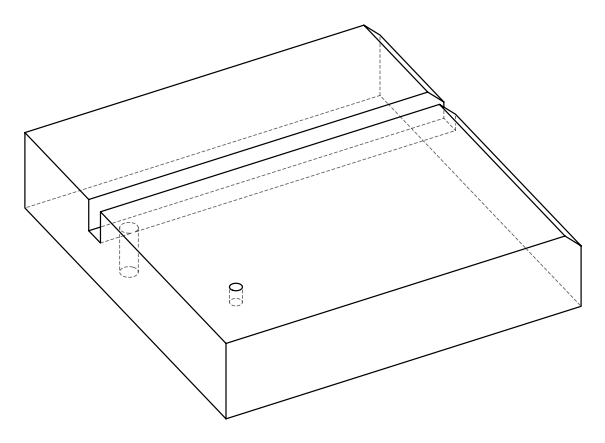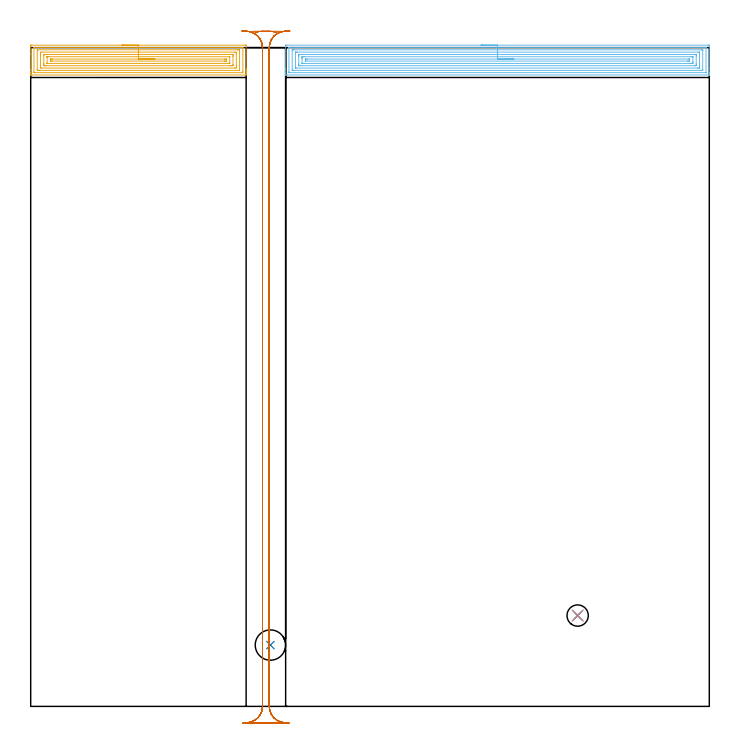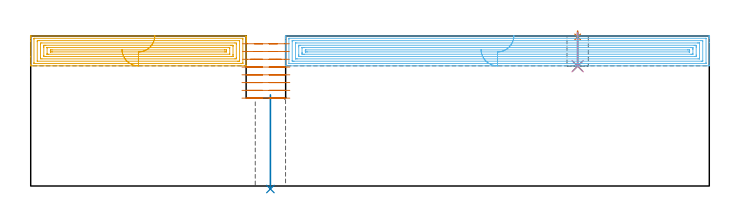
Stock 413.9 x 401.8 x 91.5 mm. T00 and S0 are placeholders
(PLAN: 7 operations, 5 tool changes, 37.2 min)
(1 SPOT_DRILL | STEP1POCKET | NXT0321_9005460120000 | 0.03 min | 344 mm3)
(2 INDEXABLE_INSERT_DRILL_THROUGH_HOLE_FROM_SOLID | STEP1HOLE | NXT0302_008 | 0.24 min | 24211 mm3)
(3 DRILL_BLIND_HOLE_INTO_CENTER | STEP1POCKET | NXT0301_055 | 0.08 min | 956 mm3)
(4 DRILL_TO_ENLARGE_BLIND_HOLE | STEP1POCKET | UGT0301_374 | 0.08 min | 1478 mm3)
(5 AREA_MILL | FG_CHAMFER_SURFACE | UGT0205_001 | 7.63 min | 23036 mm3)
(6 AREA_MILL_1 | FG_CHAMFER_SURFACE_1 | UGT0205_001 | 14.74 min | 44066 mm3)
(7 MILL_RECTANGULAR_SLOT | SLOT_RECTANGULAR | UGT0201_094 | Follow Part, ap 5, ae 75% | 14.37 min | 354291 mm3)
(TOOL NXT0321_9005460120000 | NC Spot Drill, 142deg, 12mm, Carbide, Uncoated | D12 PA142 FL30 Z2)
(TOOL NXT0302_008 | Index. Insert Drill 18.5mm [880-D1850L25-05] | D18.5 PA176 FL93 Z2)
(TOOL NXT0301_055 | Carbide Drill 8.4mm [860.1-0840-042A1-MM 2214] | D8.4 PA140 FL61 Z2)
(TOOL UGT0301_374 | Twist Drill Flat Bottom 13 mm | D13 PA180 FL101 Z2)
(TOOL UGT0205_001 | Chamfer Mill 20 x 3 x 45 deg. | D20 FL50 Z2)
(TOOL UGT0201_094 | End mill 20 mm | D20 FL38 Z4)
(OP 1 SPOT_DRILL)
G17 G21 G94 G90
T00 M6
G54
G17 G0 G90 X333.6 Y55.4 S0 M3
G43 Z101.5 H0
G94 G81 G98 Z90.94 F250. R94.5
G80
M5
M2
(OP 2 INDEXABLE_INSERT_DRILL_THROUGH_HOLE_FROM_SOLID)
G17 G21 G94 G90
T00 M6
G54
G17 G0 G90 X146.2 Y37.4 S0 M3
G43 Z101.5 H1
G94 G81 G98 Z-1.823 F250. R55.6
G80
M5
M2
(OP 3 DRILL_BLIND_HOLE_INTO_CENTER)
G17 G21 G94 G90
T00 M6
G54
G17 G0 G90 X333.6 Y55.4 S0 M3
G43 Z101.5 H1
G94 G81 G98 Z73.1 F250. R93.5
G80
M5
M2
(OP 4 DRILL_TO_ENLARGE_BLIND_HOLE)
G17 G21 G94 G90
T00 M6
G54
G17 G0 G90 X333.6 Y55.4 S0 M3
G43 Z101.5 H0
G94 G81 G98 Z73.1 F250. R93.5
G80
M5
M2
(OP 5 AREA_MILL)
G17 G21 G94 G90
T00 M6
G54
G17 G0 G90 X55.7 Y403.3 S1061 M3
G43 Z101.5 H0
Z83.3
G94 G1 X55.738 Z82.428 F250.
X55.852 Z81.564
X56.041 Z80.712
X56.303 Z79.88
X56.637 Z79.074
X57.04 Z78.3
X57.509 Z77.564
X58.04 Z76.872
X58.629 Z76.229
X59.272 Z75.64
X59.964 Z75.108
X60.7 Z74.64
X61.474 Z74.237
X62.28 Z73.903
X63.112 Z73.641
X63.964 Z73.452
X64.828 Z73.338
X65.7 Z73.3
X130.803
X131.084 Y403.297 Z73.302
X131.39 Y403.292 Z73.306
X131.4 Y402.98 Z73.617
Y388.992 Z87.603
Y388.395 Z88.199
Y387.803 Z88.794
Y387.501 Z89.095
Y386.91 Z89.686
Y386.608 Z89.987
Y386.004 Z90.595
Y385.516 Z91.083
Y385.157 Z91.434
X131.39 Y385.103 Z91.488
X131.25 Y385.1 Z91.5
X0.151
X0.01 Y385.103 Z91.488
X0.003 Y385.139 Z91.452
X0.001 Y385.156 Z91.435
X0. Y385.516 Z91.083
Y386.004 Z90.595
Y386.608 Z89.987
Y387.803 Z88.793
Y388.395 Z88.199
Y397.773 Z78.824
X0.001 Y402.685 Z73.912
X0.004 Y403.279 Z73.318
X0.007 Y403.292 Z73.306
X0.597 Y403.3 Z73.3
X65.7
Y401.886 Z74.714
X129.02
X129.114 Y401.885 Z74.715
X129.301 Y401.879 Z74.721
X129.391 Y401.873 Z74.727
X129.395 Y401.846 Z74.754
X129.398 Y401.792 Z74.808
X129.4 Y401.411 Z75.189
X129.399 Y387.121 Z89.479
X129.39 Y386.608 Z89.992
X129.386 Y386.521 Z90.079
X129.207 Y386.516 Z90.084
X129.113 Y386.515 Z90.085
X2.38 Y386.514 Z90.086
X2.287 Y386.516 Z90.084
X2.099 Y386.521 Z90.079
X2.009 Y386.527 Z90.073
X2.005 Y386.554 Z90.046
X2.002 Y386.608 Z89.992
X2. Y386.989 Z89.611
X2.001 Y401.279 Z75.321
X2.01 Y401.792 Z74.808
X2.014 Y401.879 Z74.721
X2.193 Y401.884 Z74.716
X2.287 Y401.885 Z74.715
X65.7 Y401.886 Z74.714
Y400.472 Z76.128
X126.344 Y400.471 Z76.129
X126.772 Y400.47 Z76.13
X127.236 Y400.467 Z76.133
X127.381 Y400.465 Z76.135
X127.393 Y400.17 Z76.43
X127.397 Y400.005 Z76.595
X127.4 Y399.842 Z76.758
Y388.231 Z88.369
X127.396 Y388.066 Z88.534
X127.39 Y387.958 Z88.642
X127.387 Y387.934 Z88.666
X127.38 Y387.932 Z88.668
X127.352 Y387.93 Z88.67
X127.236 Y387.929 Z88.671
X5.056
X4.628 Y387.93 Z88.67
X4.164 Y387.933 Z88.667
X4.019 Y387.935 Z88.665
X4.007 Y388.231 Z88.369
X4.003 Y388.395 Z88.205
X4.001 Y388.558 Z88.042
X4. Y400.169 Z76.431
X4.004 Y400.334 Z76.266
X4.01 Y400.443 Z76.157
X4.013 Y400.466 Z76.134
X4.02 Y400.468 Z76.132
X4.048 Y400.47 Z76.13
X4.164 Y400.471 Z76.129
X65.7 Y400.472 Z76.128
Y399.057 Z77.543
X124.615
X125.388 Y399.05 Z77.55
X125.4 Y398.272 Z78.328
Y390.181 Z86.419
X125.39 Y389.35 Z87.25
X124.561 Y389.343 Z87.257
X6.785
X6.012 Y389.35 Z87.25
X6. Y390.128 Z86.472
Y398.219 Z78.381
X6.01 Y399.05 Z77.55
X6.84 Y399.057 Z77.543
X65.7
Y397.643 Z78.957
X122.46
X122.777 Y397.642 Z78.958
X123.357 Y397.638 Z78.962
X123.379 Y397.636 Z78.964
X123.392 Y397.604 Z78.996
X123.396 Y397.326 Z79.274
X123.4 Y396.702 Z79.898
Y396.433 Z80.167
X123.399 Y391.344 Z85.256
X123.395 Y391.074 Z85.526
X123.39 Y390.769 Z85.831
X123.088 Y390.762 Z85.838
X122.777 Y390.759 Z85.841
X122.201 Y390.757 Z85.843
X121.885
X9.199
X8.623 Y390.758 Z85.842
X8.043 Y390.762 Z85.838
X8.021 Y390.764 Z85.836
X8.009 Y390.796 Z85.804
X8.004 Y391.074 Z85.526
X8. Y391.698 Z84.902
Y391.967 Z84.633
X8.001 Y397.056 Z79.544
X8.005 Y397.326 Z79.274
X8.01 Y397.631 Z78.969
X8.312 Y397.638 Z78.962
X8.623 Y397.641 Z78.959
X9.199 Y397.643 Z78.957
X9.515
X65.7
Y396.229 Z80.371
X121.197
X121.345 Y396.227 Z80.373
X121.381 Y396.224 Z80.376
X121.39 Y396.222 Z80.378
X121.394 Y396.212 Z80.388
X121.397 Y396.18 Z80.42
X121.4 Y396.026 Z80.574
Y392.453 Z84.147
X121.397 Y392.317 Z84.283
X121.393 Y392.209 Z84.391
X121.39 Y392.18 Z84.42
X121.378 Y392.177 Z84.423
X121.337 Y392.175 Z84.425
X120.993 Y392.172 Z84.428
X120.789 Y392.171 Z84.429
X10.203 Y392.172 Z84.428
X10.055 Y392.173 Z84.427
X10.019 Y392.176 Z84.424
X10.01 Y392.178 Z84.422
X10.007 Y392.188 Z84.412
X10.003 Y392.22 Z84.38
X10. Y392.374 Z84.226
Y395.947 Z80.653
X10.003 Y396.083 Z80.517
X10.007 Y396.191 Z80.409
X10.01 Y396.221 Z80.379
X10.022 Y396.223 Z80.377
X10.063 Y396.225 Z80.375
X10.407 Y396.228 Z80.372
X10.611 Y396.229 Z80.371
X65.7
Y394.815 Z81.785
X118.318
X119.043 Y394.813 Z81.787
X119.21 Y394.811 Z81.789
X119.368 Y394.808 Z81.792
X119.39 Y394.647 Z81.953
X119.396 Y394.46 Z82.14
X119.399 Y393.753 Z82.847
X119.397 Y393.658 Z82.942
X119.393 Y393.611 Z82.989
X119.39 Y393.593 Z83.007
X119.372 Y393.591 Z83.009
X119.21 Y393.588 Z83.012
X118.485 Y393.586 Z83.014
X118.318 Y393.585 Z83.015
X13.082
X12.357 Y393.587 Z83.013
X12.191 Y393.589 Z83.011
X12.032 Y393.592 Z83.008
X12.01 Y393.753 Z82.847
X12.004 Y393.94 Z82.66
X12.001 Y394.647 Z81.953
X12.003 Y394.742 Z81.858
X12.007 Y394.789 Z81.811
X12.01 Y394.807 Z81.793
X12.028 Y394.809 Z81.791
X12.191 Y394.812 Z81.788
X12.915 Y394.815 Z81.785
X13.082
X65.7
X66.572 Z81.823
X67.437 Z81.937
X68.288 Z82.126
X69.12 Z82.388
X69.926 Z82.722
X70.7 Z83.125
X71.436 Z83.594
X72.128 Z84.125
X72.771 Z84.714
X73.36 Z85.357
X73.892 Z86.05
X74.36 Z86.785
X74.763 Z87.559
X75.097 Z88.365
X75.359 Z89.197
X75.548 Z90.049
X75.662 Z90.914
X75.7 Z91.785
G0 Z101.5
M5
M2
(OP 6 AREA_MILL_1)
G17 G21 G94 G90
T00 M6
G54
G17 G0 G90 X274.7 Y403.3 S1061 M3
G43 Z101.5 H0
Z83.3
G94 G1 X274.738 Z82.429 F250.
X274.852 Z81.564
X275.041 Z80.712
X275.303 Z79.88
X275.637 Z79.074
X276.04 Z78.3
X276.509 Z77.564
X277.04 Z76.872
X277.629 Z76.229
X278.272 Z75.64
X278.964 Z75.109
X279.7 Z74.64
X280.474 Z74.237
X281.28 Z73.903
X282.112 Z73.641
X282.964 Z73.452
X283.828 Z73.338
X284.7 Z73.3
X413.287
X413.568 Y403.297 Z73.302
X413.89 Y403.292 Z73.306
X413.9 Y402.965 Z73.632
Y389.007 Z87.588
Y386.608 Z89.987
Y385.944 Z90.656
Y385.558 Z91.042
Y385.163 Z91.429
X413.897 Y385.139 Z91.452
X413.89 Y385.103 Z91.488
X413.734 Y385.1 Z91.5
X155.666
X155.51 Y385.103 Z91.488
X155.507 Y385.16 Z91.431
X155.5 Y385.558 Z91.042
Y385.943 Z90.656
Y386.608 Z89.987
Y387.834 Z88.763
Y388.395 Z88.2
Y389.007 Z87.588
Y403.297 Z73.3
X156.113 Y403.3
X284.7
Y401.886 Z74.714
X411.501
X411.595 Y401.885 Z74.715
X411.783 Y401.881 Z74.719
X411.891 Y401.877 Z74.723
X411.894 Y401.848 Z74.752
X411.897 Y401.792 Z74.808
X411.9 Y401.393 Z75.207
Y386.608 Z89.992
X411.898 Y386.559 Z90.041
X411.895 Y386.534 Z90.066
X411.891 Y386.526 Z90.074
X411.875 Y386.521 Z90.079
X411.689 Y386.516 Z90.084
X411.595 Y386.515 Z90.085
X157.899 Y386.514 Z90.086
X157.805 Y386.515 Z90.085
X157.617 Y386.519 Z90.081
X157.509 Y386.523 Z90.077
X157.506 Y386.552 Z90.048
X157.503 Y386.608 Z89.992
X157.5 Y387.007 Z89.593
Y401.792 Z74.808
X157.502 Y401.841 Z74.759
X157.505 Y401.866 Z74.734
X157.509 Y401.874 Z74.726
X157.525 Y401.879 Z74.721
X157.711 Y401.884 Z74.716
X157.805 Y401.885 Z74.715
X284.7 Y401.886 Z74.714
Y400.471 Z76.129
X409.25
X409.715 Y400.469 Z76.131
X409.87 Y400.467 Z76.133
X409.888 Y400.465 Z76.135
X409.893 Y400.411 Z76.189
X409.898 Y400.313 Z76.287
X409.9 Y400.19 Z76.41
Y400.005 Z76.595
X409.899 Y388.395 Z88.205
X409.898 Y388.212 Z88.388
X409.89 Y388.026 Z88.574
X409.881 Y387.935 Z88.665
X409.831 Y387.933 Z88.667
X409.715 Y387.93 Z88.67
X409.288 Y387.929 Z88.671
X408.822 Y387.928 Z88.672
X160.15 Y387.929 Z88.671
X159.685 Y387.931 Z88.669
X159.53 Y387.933 Z88.667
X159.512 Y387.935 Z88.665
X159.507 Y387.989 Z88.611
X159.502 Y388.087 Z88.513
X159.5 Y388.579 Z88.021
X159.501 Y400.005 Z76.595
X159.502 Y400.188 Z76.412
X159.51 Y400.374 Z76.226
X159.519 Y400.465 Z76.135
X159.569 Y400.467 Z76.133
X159.685 Y400.47 Z76.13
X160.112 Y400.471 Z76.129
X160.578
X284.7
Y399.057 Z77.543
X407.092
X407.876 Y399.05 Z77.55
X407.89 Y399.049 Z77.551
X407.893 Y399.028 Z77.572
X407.897 Y398.977 Z77.623
X407.899 Y398.873 Z77.727
X407.9 Y398.665 Z77.935
X407.899 Y389.533 Z87.067
X407.897 Y389.425 Z87.175
X407.893 Y389.372 Z87.228
X407.89 Y389.351 Z87.249
X407.868 Y389.349 Z87.251
X407.037 Y389.343 Z87.257
X406.982
X162.308
X161.524 Y389.35 Z87.25
X161.51 Y389.351 Z87.249
X161.507 Y389.372 Z87.228
X161.503 Y389.423 Z87.177
X161.501 Y389.527 Z87.073
X161.5 Y389.735 Z86.865
X161.501 Y398.867 Z77.733
X161.503 Y398.975 Z77.625
X161.507 Y399.028 Z77.572
X161.51 Y399.049 Z77.551
X161.532 Y399.051 Z77.549
X162.363 Y399.057 Z77.543
X162.418
X284.7
Y397.643 Z78.957
X404.934
X405.251 Y397.642 Z78.958
X405.831 Y397.638 Z78.962
X405.875 Y397.636 Z78.964
X405.89 Y397.625 Z78.975
X405.896 Y397.573 Z79.027
X405.898 Y397.326 Z79.274
X405.9 Y396.677 Z79.923
Y391.967 Z84.633
X405.897 Y391.321 Z85.279
X405.89 Y391.074 Z85.526
X405.875 Y390.764 Z85.836
X405.565 Y390.76 Z85.84
X405.251 Y390.758 Z85.842
X404.675 Y390.757 Z85.843
X164.466
X164.149 Y390.758 Z85.842
X163.569 Y390.762 Z85.838
X163.525 Y390.764 Z85.836
X163.51 Y390.775 Z85.825
X163.504 Y390.827 Z85.773
X163.502 Y391.074 Z85.526
X163.5 Y391.723 Z84.877
Y396.433 Z80.167
X163.503 Y397.079 Z79.521
X163.51 Y397.326 Z79.274
X163.525 Y397.636 Z78.964
X163.835 Y397.64 Z78.96
X164.149 Y397.642 Z78.958
X164.725 Y397.643 Z78.957
X284.7
Y396.229 Z80.371
X402.776
X403.465 Y396.228 Z80.372
X403.672 Y396.226 Z80.374
X403.829 Y396.222 Z80.378
X403.89 Y396.213 Z80.387
X403.893 Y396.177 Z80.423
X403.898 Y395.999 Z80.601
X403.9 Y393.318 Z83.282
X403.899 Y392.86 Z83.74
X403.898 Y392.427 Z84.173
X403.892 Y392.28 Z84.32
X403.886 Y392.178 Z84.422
X403.809 Y392.176 Z84.424
X403.465 Y392.173 Z84.427
X403.26 Y392.172 Z84.429
X402.572 Y392.171
X166.624
X165.935 Y392.172 Z84.428
X165.728 Y392.174 Z84.426
X165.571 Y392.178 Z84.422
X165.51 Y392.187 Z84.413
X165.507 Y392.223 Z84.377
X165.502 Y392.401 Z84.199
X165.5 Y395.082 Z81.518
X165.501 Y395.54 Z81.06
X165.502 Y395.973 Z80.627
X165.508 Y396.12 Z80.48
X165.514 Y396.222 Z80.378
X165.591 Y396.224 Z80.376
X165.935 Y396.227 Z80.373
X166.14 Y396.228 Z80.372
X166.828 Y396.229 Z80.371
X284.7
Y394.815 Z81.785
X401.511 Y394.814 Z81.786
X401.679 Y394.813 Z81.787
X401.846 Y394.809 Z81.791
X401.886 Y394.808 Z81.792
X401.891 Y394.778 Z81.822
X401.896 Y394.72 Z81.88
X401.898 Y394.647 Z81.953
X401.9 Y394.426 Z82.174
X401.896 Y393.753 Z82.847
X401.893 Y393.643 Z82.957
X401.89 Y393.594 Z83.006
X401.841 Y393.591 Z83.009
X401.679 Y393.589 Z83.011
X400.954 Y393.586 Z83.014
X400.786 Y393.585 Z83.015
X167.889 Y393.586 Z83.014
X167.721 Y393.587 Z83.013
X167.554 Y393.591 Z83.009
X167.514 Y393.592 Z83.008
X167.509 Y393.622 Z82.978
X167.504 Y393.68 Z82.92
X167.502 Y393.753 Z82.847
X167.5 Y393.974 Z82.626
X167.504 Y394.647 Z81.953
X167.507 Y394.757 Z81.843
X167.51 Y394.806 Z81.794
X167.559 Y394.809 Z81.791
X167.721 Y394.811 Z81.789
X168.446 Y394.814 Z81.786
X168.614 Y394.815 Z81.785
X284.7
X285.572 Z81.823
X286.437 Z81.937
X287.288 Z82.126
X288.12 Z82.388
X288.926 Z82.722
X289.7 Z83.125
X290.436 Z83.594
X291.128 Z84.125
X291.771 Z84.714
X292.36 Z85.358
X292.892 Z86.05
X293.36 Z86.785
X293.763 Z87.559
X294.097 Z88.365
X294.359 Z89.197
X294.548 Z90.049
X294.662 Z90.914
X294.7 Z91.785
G0 Z101.5
M5
M2
(OP 7 MILL_RECTANGULAR_SLOT)
G17 G21 G94 G90
T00 M6
G54
G17 G0 G90 X157.717 Y-10.202 S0 M3
G43 Z101.5 H0
Z86.762
G94 G1 X154.726 Y-9.97 F250.
G2 X145.5 Y0. R10. F500.
G1 Y401.8
G2 X150.5 Y410.46 R10.
G3 X145.52 Y411.8 R10.
G1 X141.381
G3 X136.4 Y410.46 R10.
G2 X141.4 Y401.8 R10.
G1 Y0.
G2 X132.174 Y-9.97 R10.
G1 X129.183 Y-10.202 F250.
G0 X157.717 Z82.025
G1 X154.726 Y-9.97
G2 X145.5 Y0. R10. F500.
G1 Y401.8
G2 X150.542 Y410.485 R10.
G3 X145.604 Y411.8 R10.
G1 X141.304
G3 X136.362 Y410.482 R10.
G2 X141.4 Y401.8 R10.
G1 Y0.
G2 X132.174 Y-9.97 R10.
G1 X129.183 Y-10.202 F250.
G0 X157.717 Z77.287
G1 X154.726 Y-9.97
G2 X145.5 Y0. R10. F500.
G1 Y401.8
G2 X152.779 Y411.423 R10.
G1 X152.787 Y411.452
G3 X150.19 Y411.8 R10.
G1 X136.694
G3 X134.105 Y411.454 R10.
G1 X134.113 Y411.425
G2 X141.4 Y401.8 R10.
G1 Y0.
G2 X132.174 Y-9.97 R10.
G1 X129.183 Y-10.202 F250.
G0 Z101.5
X128.85 Y411.924
Z72.55
G1 X131.847 Y411.79
G2 X141.4 Y401.8 R10. F500.
G1 Y0.
G2 X131.847 Y-9.99 R10.
G1 Y-10.
X155.053
Y-9.99
G2 X145.5 Y0. R10.
G1 Y401.8
G2 X155.053 Y411.79 R10.
G1 X158.05 Y411.924 F250.
G0 X128.85 Z67.812
G1 X131.847 Y411.79
G2 X141.4 Y401.8 R10. F500.
G1 Y0.
G2 X131.847 Y-9.99 R10.
G1 Y-10.
X155.053
Y-9.99
G2 X145.5 Y0. R10.
G1 Y401.8
G2 X155.053 Y411.79 R10.
G1 X158.05 Y411.924 F250.
G0 X128.85 Z63.075
G1 X131.847 Y411.79
G2 X141.4 Y401.8 R10. F500.
G1 Y0.
G2 X131.847 Y-9.99 R10.
G1 Y-10.
X155.053
Y-9.99
G2 X145.5 Y0. R10.
G1 Y401.8
G2 X155.053 Y411.79 R10.
G1 X158.05 Y411.924 F250.
G0 X128.85 Z58.337
G1 X131.847 Y411.79
G2 X141.4 Y401.8 R10. F500.
G1 Y0.
G2 X131.847 Y-9.99 R10.
G1 Y-10.
X155.053
Y-9.99
G2 X145.5 Y0. R10.
G1 Y401.8
G2 X155.053 Y411.79 R10.
G1 X158.05 Y411.924 F250.
G0 X128.85 Z53.6
G1 X131.847 Y411.79
G2 X141.4 Y401.8 R10. F500.
G1 Y0.
G2 X131.847 Y-9.99 R10.
G1 Y-10.
X155.053
Y-9.99
G2 X145.5 Y0. R10.
G1 Y401.8
G2 X155.053 Y411.79 R10.
G1 X158.05 Y411.924 F250.
G0 Z101.5
M5
M2
